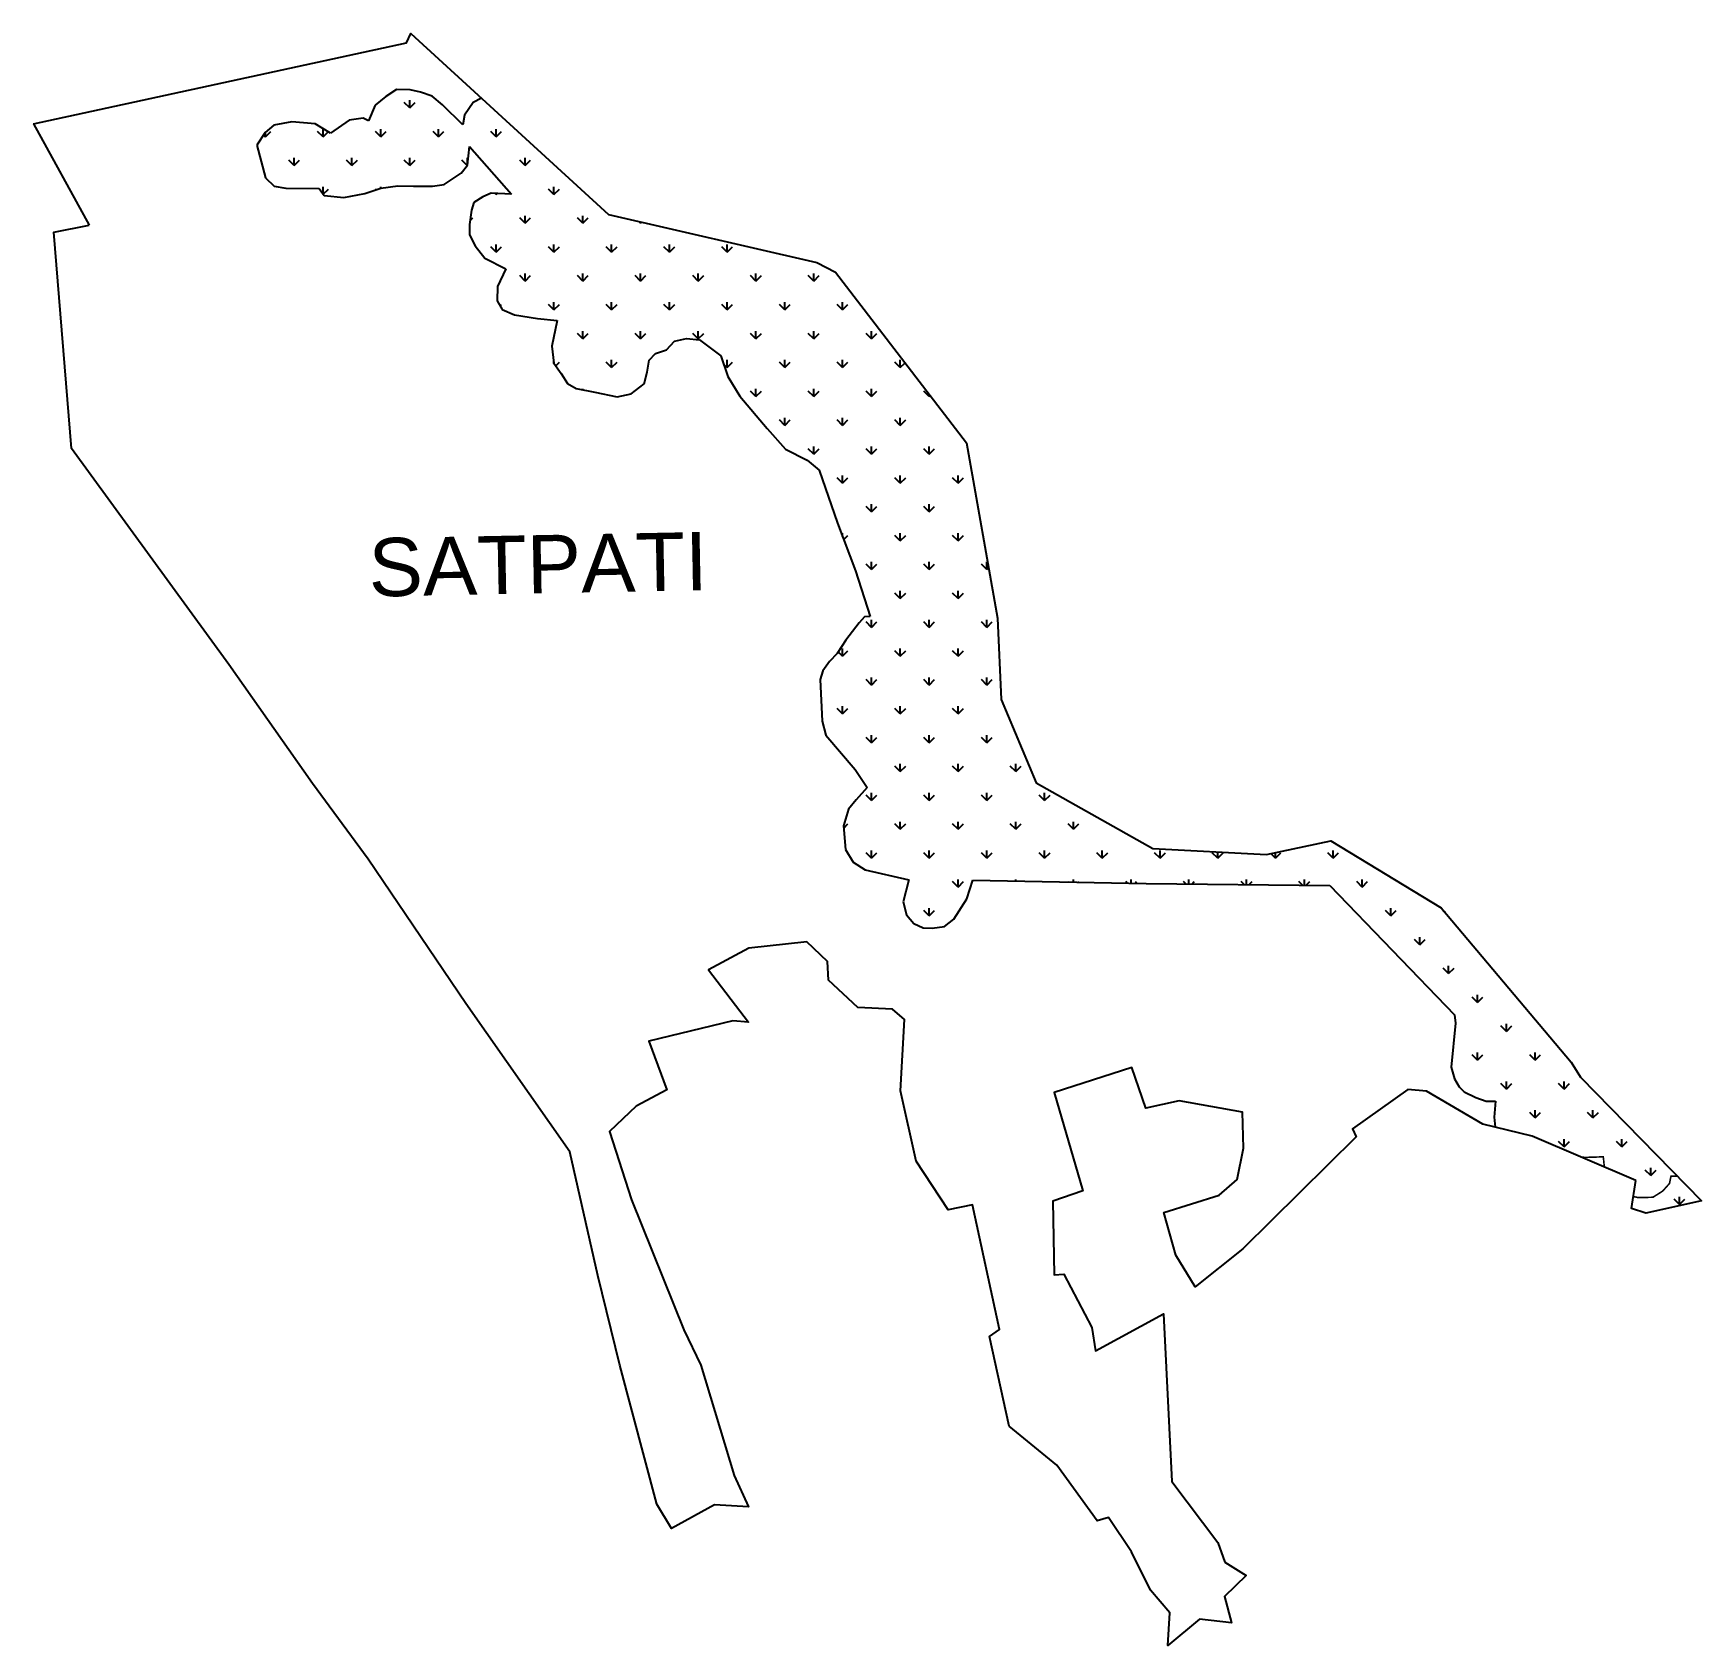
# Model space of a CAD drawing. Header units: metres. Extents: x 258845 to 261959, y 2180031 to 2183042.
import ezdxf

# ---------------------------------------------------------------- set-up
doc = ezdxf.new("R2010")
doc.units = ezdxf.units.M
for name, color, linetype in [('MANGROOVES', 112, 'Continuous'), ('village', 3, 'Continuous'), ('VILLAGE NAME', 250, 'Continuous')]:
    doc.layers.add(name, color=color, linetype=linetype)
doc.styles.get("Standard").update_dxf_attribs({"font": 'simplex.shx'})

msp = doc.modelspace()

# ---------------------------------------------------------------- linework, layer by layer
at = {"color": 3, "flags": 128}
msp.add_lwpolyline([(258844.9, 2182873), (258948.8, 2182683.7)], dxfattribs=at)
at = {"layer": 'MANGROOVES'}
for p, q in [((259523.1, 2182936.8), (259503, 2182923.9)), ((259548.4, 2182936.5), (259523.1, 2182936.8)), ((259567.8, 2182932.3), (259548.4, 2182936.5)), ((259589.1, 2182924.8), (259567.8, 2182932.3)), ((259482.9, 2182907.6), (259470.8, 2182878.6)), ((259503, 2182923.9), (259482.9, 2182907.6)), ((259608.8, 2182908.5), (259589.1, 2182924.8)), ((259646.8, 2182871.1), (259608.8, 2182908.5)), ((259665.7, 2182912.7), (259649.9, 2182889.1)), ((259681.6, 2182920.9), (259665.7, 2182912.7)), ((259294.1, 2182870.5), (259277.9, 2182857.1)), ((259327.7, 2182876.9), (259294.1, 2182870.5)), ((259370.9, 2182873), (259327.7, 2182876.9)), ((259399.4, 2182855.6), (259370.9, 2182873)), ((259434.2, 2182880), (259399.4, 2182855.6)), ((259460.5, 2182883.5), (259434.2, 2182880)), ((259470.8, 2182878.6), (259460.5, 2182883.5)), ((259649.9, 2182889.1), (259646.8, 2182871.1)), ((259277.9, 2182857.1), (259262, 2182833)), ((259262, 2182833), (259278.3, 2182772.1)), ((259655.2, 2182796.1), (259659.3, 2182830.7)), ((259659.3, 2182830.7), (259737.4, 2182741.5)), ((259278.3, 2182772.1), (259294.2, 2182756.8)), ((259612, 2182760), (259643.8, 2182781)), ((259643.8, 2182781), (259655.2, 2182796.1)), ((259294.2, 2182756.8), (259316.2, 2182753)), ((259316.2, 2182753), (259378.3, 2182752.2)), ((259378.3, 2182752.2), (259387.9, 2182739)), ((259424.7, 2182735.5), (259463.5, 2182742.7)), ((259463.5, 2182742.7), (259493.4, 2182753)), ((259493.4, 2182753), (259525.2, 2182757.1)), ((259525.2, 2182757.1), (259554.4, 2182756.8)), ((259554.4, 2182756.8), (259590.3, 2182756.3)), ((259590.3, 2182756.3), (259612, 2182760)), ((259699.7, 2182743.6), (259684.1, 2182736.8)), ((259737.4, 2182741.5), (259699.7, 2182743.6)), ((259387.9, 2182739), (259424.7, 2182735.5)), ((259662.8, 2182711.5), (259659.1, 2182684.8)), ((259667.2, 2182726.1), (259662.8, 2182711.5)), ((259684.1, 2182736.8), (259667.2, 2182726.1)), ((259659.1, 2182684.8), (259659.2, 2182665.9)), ((259659.2, 2182665.9), (259669.6, 2182645.4)), ((259669.6, 2182645.4), (259687.6, 2182621.9)), ((259687.6, 2182621.9), (259726.9, 2182602.3)), ((259726.9, 2182602.3), (259711.6, 2182569)), ((259711.6, 2182569), (259710.7, 2182542.5)), ((259710.7, 2182542.5), (259720.2, 2182526.2)), ((259720.2, 2182526.2), (259743.3, 2182516.2)), ((259743.3, 2182516.2), (259785.8, 2182509.3)), ((259785.8, 2182509.3), (259822.6, 2182505.5)), ((259822.6, 2182505.5), (259812.8, 2182458)), ((260026.6, 2182450.9), (260042.1, 2182467.3)), ((260042.1, 2182467.3), (260064.3, 2182472.4)), ((260064.3, 2182472.4), (260088.3, 2182469.8)), ((260088.3, 2182469.8), (260128.4, 2182440)), ((259812.8, 2182458), (259816.6, 2182425.8)), ((259991, 2182409), (259994.3, 2182431.6)), ((259994.3, 2182431.6), (260006.3, 2182444.4)), ((260006.3, 2182444.4), (260026.6, 2182450.9)), ((260128.4, 2182440), (260141.7, 2182401.2)), ((259816.6, 2182425.8), (259830.2, 2182406.8)), ((259830.2, 2182406.8), (259842.3, 2182388.2)), ((259984.9, 2182387.4), (259991, 2182409)), ((260141.7, 2182401.2), (260163.7, 2182364.6)), ((259842.3, 2182388.2), (259858.4, 2182379.1)), ((259858.4, 2182379.1), (259893.4, 2182372)), ((259893.4, 2182372), (259934.8, 2182363.2)), ((259934.8, 2182363.2), (259960.8, 2182368.7)), ((259960.8, 2182368.7), (259984.9, 2182387.4)), ((260163.7, 2182364.6), (260214.8, 2182304)), ((260214.8, 2182304), (260249.2, 2182265.7)), ((260249.2, 2182265.7), (260289.6, 2182244.7)), ((260289.6, 2182244.7), (260311.6, 2182226.3)), ((260311.6, 2182226.3), (260346, 2182127.2)), ((260346, 2182127.2), (260380, 2182038.5)), ((260380, 2182038.5), (260407.2, 2181953)), ((260386.5, 2181941.4), (260362, 2181908.8)), ((260396.7, 2181952.7), (260386.5, 2181941.4)), ((260407.2, 2181953), (260396.7, 2181952.7)), ((260362, 2181908.8), (260345.8, 2181884.2)), ((260331.4, 2181869), (260318.8, 2181851.4)), ((260345.8, 2181884.2), (260331.4, 2181869)), ((260318.8, 2181851.4), (260313.8, 2181835.7)), ((260313.8, 2181835.7), (260317.7, 2181757.6)), ((260317.7, 2181757.6), (260324.3, 2181731.5)), ((260324.3, 2181731.5), (260379.2, 2181667.2)), ((260379.2, 2181667.2), (260401.7, 2181633.5)), ((260401.7, 2181633.5), (260380.9, 2181610.5)), ((260366.7, 2181593.4), (260357.2, 2181562.5)), ((260380.9, 2181610.5), (260366.7, 2181593.4)), ((260357.2, 2181562.5), (260361.3, 2181518.1)), ((260361.3, 2181518.1), (260375.2, 2181494.5)), ((260375.2, 2181494.5), (260397.5, 2181480.3)), ((260397.5, 2181480.3), (260479.5, 2181461.6)), ((260479.5, 2181461.6), (260468.7, 2181420.1)), ((260587.8, 2181426.2), (260599.1, 2181460.5)), ((260599.1, 2181460.5), (260922.4, 2181454.4)), ((260922.4, 2181454.4), (261265.3, 2181451)), ((261265.3, 2181451), (261497.8, 2181209.6)), ((260468.7, 2181420.1), (260474.7, 2181396.2)), ((260563.2, 2181388.2), (260587.8, 2181426.2)), ((260474.7, 2181396.2), (260488.8, 2181379.6)), ((260488.8, 2181379.6), (260506, 2181371.8)), ((260506, 2181371.8), (260523.1, 2181371.4)), ((260523.1, 2181371.4), (260546.1, 2181374.4)), ((260546.1, 2181374.4), (260563.2, 2181388.2)), ((261500.1, 2181193.6), (261492, 2181111.9)), ((261497.8, 2181209.6), (261500.1, 2181193.6)), ((261492, 2181111.9), (261498.2, 2181090)), ((261498.2, 2181090), (261506.8, 2181074.6)), ((261506.8, 2181074.6), (261515.9, 2181065.5)), ((261515.9, 2181065.5), (261537.9, 2181055.1)), ((261537.9, 2181055.1), (261557.2, 2181047.8)), ((261557.2, 2181047.8), (261574.6, 2181047.8)), ((261574.6, 2181047.8), (261571.9, 2181018.4)), ((261571.9, 2181018.4), (261573.8, 2180999.7))]:
    msp.add_line(p, q, dxfattribs=at)
at = {"layer": 'MANGROOVES', "linetype": 'Continuous'}
for p, q in [((259547.4, 2182902.7), (259537.3, 2182912.8)), ((259547.4, 2182902.7), (259547.4, 2182917)), ((259547.4, 2182902.7), (259557.5, 2182912.8)), ((259278, 2182848.8), (259274.6, 2182852.1)), ((259278, 2182848.8), (259288.1, 2182858.9)), ((259278, 2182848.8), (259278, 2182857.1)), ((259385.7, 2182848.8), (259375.6, 2182858.9)), ((259385.7, 2182848.8), (259385.7, 2182863.1)), ((259385.7, 2182848.8), (259395.1, 2182858.2)), ((259493.5, 2182848.8), (259483.4, 2182858.9)), ((259493.5, 2182848.8), (259493.5, 2182863.1)), ((259493.5, 2182848.8), (259503.6, 2182858.9)), ((259601.2, 2182848.8), (259591.1, 2182858.9)), ((259601.2, 2182848.8), (259601.2, 2182863.1)), ((259601.2, 2182848.8), (259611.3, 2182858.9)), ((259709, 2182848.8), (259698.9, 2182858.9)), ((259709, 2182848.8), (259709, 2182863.1)), ((259709, 2182848.8), (259719.1, 2182858.9)), ((259331.8, 2182794.9), (259321.7, 2182805)), ((259331.8, 2182794.9), (259331.8, 2182809.2)), ((259331.8, 2182794.9), (259341.9, 2182805)), ((259439.6, 2182794.9), (259429.5, 2182805)), ((259439.6, 2182794.9), (259439.6, 2182809.2)), ((259439.6, 2182794.9), (259449.7, 2182805)), ((259547.4, 2182794.9), (259537.3, 2182805)), ((259547.4, 2182794.9), (259547.4, 2182809.2)), ((259547.4, 2182794.9), (259557.5, 2182805)), ((259654.7, 2182795.4), (259645, 2182805)), ((259655.1, 2182796), (259655.1, 2182809.2)), ((259762.9, 2182794.9), (259752.8, 2182805)), ((259762.9, 2182794.9), (259762.9, 2182809.2)), ((259762.9, 2182794.9), (259773, 2182805)), ((259385.7, 2182742), (259385.7, 2182755.3)), ((259386.1, 2182741.5), (259395.8, 2182751.2)), ((259484.6, 2182749.9), (259483.4, 2182751.2)), ((259493.5, 2182753), (259493.5, 2182755.3)), ((259709, 2182741.1), (259706.8, 2182743.2)), ((259709, 2182741.1), (259709, 2182743.1)), ((259709, 2182741.1), (259711, 2182743)), ((259816.8, 2182741.1), (259806.7, 2182751.2)), ((259816.8, 2182741.1), (259816.8, 2182755.3)), ((259816.8, 2182741.1), (259826.9, 2182751.2)), ((259660.1, 2182692.2), (259665.2, 2182697.3)), ((259762.9, 2182687.2), (259752.8, 2182697.3)), ((259762.9, 2182687.2), (259762.9, 2182701.5)), ((259762.9, 2182687.2), (259773, 2182697.3)), ((259870.7, 2182687.2), (259860.5, 2182697.3)), ((259870.7, 2182687.2), (259870.7, 2182701.5)), ((259870.7, 2182687.2), (259880.8, 2182697.3)), ((259978.4, 2182687.2), (259975.1, 2182690.4)), ((259978.4, 2182687.2), (259978.4, 2182689.7)), ((259978.4, 2182687.2), (259980.5, 2182689.2)), ((259709, 2182633.3), (259709, 2182647.6)), ((259816.8, 2182633.3), (259816.8, 2182647.6)), ((259924.5, 2182633.3), (259924.5, 2182647.6)), ((260032.3, 2182633.3), (260032.3, 2182647.6)), ((260140.1, 2182633.3), (260140.1, 2182647.6)), ((259709, 2182633.3), (259698.9, 2182643.4)), ((259709, 2182633.3), (259719.1, 2182643.4)), ((259816.8, 2182633.3), (259806.7, 2182643.4)), ((259816.8, 2182633.3), (259826.9, 2182643.4)), ((259924.5, 2182633.3), (259914.4, 2182643.4)), ((259924.5, 2182633.3), (259934.6, 2182643.4)), ((260032.3, 2182633.3), (260022.2, 2182643.4)), ((260032.3, 2182633.3), (260042.4, 2182643.4)), ((260140.1, 2182633.3), (260130, 2182643.4)), ((260140.1, 2182633.3), (260150.2, 2182643.4)), ((259762.9, 2182579.4), (259752.8, 2182589.5)), ((259762.9, 2182579.4), (259762.9, 2182593.7)), ((259762.9, 2182579.4), (259773, 2182589.5)), ((259870.7, 2182579.4), (259860.5, 2182589.5)), ((259870.7, 2182579.4), (259870.7, 2182593.7)), ((259870.7, 2182579.4), (259880.8, 2182589.5)), ((259978.4, 2182579.4), (259968.3, 2182589.5)), ((259978.4, 2182579.4), (259978.4, 2182593.7)), ((259978.4, 2182579.4), (259988.5, 2182589.5)), ((260086.2, 2182579.4), (260076.1, 2182589.5)), ((260086.2, 2182579.4), (260086.2, 2182593.7)), ((260086.2, 2182579.4), (260096.3, 2182589.5)), ((260193.9, 2182579.4), (260183.8, 2182589.5)), ((260193.9, 2182579.4), (260193.9, 2182593.7)), ((260193.9, 2182579.4), (260204, 2182589.5)), ((260301.7, 2182579.4), (260291.6, 2182589.5)), ((260301.7, 2182579.4), (260301.7, 2182593.7)), ((260301.7, 2182579.4), (260311.8, 2182589.5)), ((259716.3, 2182532.9), (259719.1, 2182535.6)), ((259816.8, 2182525.5), (259806.7, 2182535.6)), ((259816.8, 2182525.5), (259816.8, 2182539.8)), ((259816.8, 2182525.5), (259826.9, 2182535.6)), ((259924.5, 2182525.5), (259914.4, 2182535.6)), ((259924.5, 2182525.5), (259924.5, 2182539.8)), ((259924.5, 2182525.5), (259934.6, 2182535.6)), ((260032.3, 2182525.5), (260022.2, 2182535.6)), ((260032.3, 2182525.5), (260032.3, 2182539.8)), ((260032.3, 2182525.5), (260042.4, 2182535.6)), ((260140.1, 2182525.5), (260130, 2182535.6)), ((260140.1, 2182525.5), (260140.1, 2182539.8)), ((260140.1, 2182525.5), (260150.2, 2182535.6)), ((260247.8, 2182525.5), (260237.7, 2182535.6)), ((260247.8, 2182525.5), (260247.8, 2182539.8)), ((260247.8, 2182525.5), (260257.9, 2182535.6)), ((260355.6, 2182525.5), (260345.5, 2182535.6)), ((260355.6, 2182525.5), (260355.6, 2182539.8)), ((260355.6, 2182525.5), (260365.7, 2182535.6)), ((259870.7, 2182471.6), (259860.5, 2182481.7)), ((259870.7, 2182471.6), (259870.7, 2182485.9)), ((259870.7, 2182471.6), (259880.8, 2182481.7)), ((259978.4, 2182471.6), (259968.3, 2182481.7)), ((259978.4, 2182471.6), (259978.4, 2182485.9)), ((259978.4, 2182471.6), (259988.5, 2182481.7)), ((260086.2, 2182471.6), (260076.1, 2182481.7)), ((260086.2, 2182471.6), (260086.2, 2182485.9)), ((260086.2, 2182471.6), (260096.3, 2182481.7)), ((260193.9, 2182471.6), (260183.8, 2182481.7)), ((260193.9, 2182471.6), (260193.9, 2182485.9)), ((260193.9, 2182471.6), (260204, 2182481.7)), ((260301.7, 2182471.6), (260291.6, 2182481.7)), ((260301.7, 2182471.6), (260301.7, 2182485.9)), ((260301.7, 2182471.6), (260311.8, 2182481.7)), ((260409.5, 2182471.6), (260399.4, 2182481.7)), ((260409.5, 2182471.6), (260409.5, 2182485.9)), ((260409.5, 2182471.6), (260419.6, 2182481.7)), ((259816.8, 2182425.5), (259816.8, 2182432.1)), ((259924.5, 2182417.8), (259924.5, 2182432.1)), ((260140.1, 2182417.8), (260140.1, 2182432.1)), ((260247.8, 2182417.8), (260247.8, 2182432.1)), ((260355.6, 2182417.8), (260355.6, 2182432.1)), ((260463.3, 2182417.8), (260463.3, 2182432.1)), ((259820, 2182421), (259826.9, 2182427.9)), ((259924.5, 2182417.8), (259914.4, 2182427.9)), ((259924.5, 2182417.8), (259934.6, 2182427.9)), ((260140.1, 2182417.8), (260133.9, 2182423.9)), ((260140.1, 2182417.8), (260150.2, 2182427.9)), ((260247.8, 2182417.8), (260237.7, 2182427.9)), ((260247.8, 2182417.8), (260257.9, 2182427.9)), ((260355.6, 2182417.8), (260345.5, 2182427.9)), ((260355.6, 2182417.8), (260365.7, 2182427.9)), ((260463.3, 2182417.8), (260453.2, 2182427.9)), ((260463.3, 2182417.8), (260472.4, 2182426.9)), ((259870.7, 2182376.6), (259870.7, 2182378.2)), ((260193.9, 2182363.9), (260183.8, 2182374)), ((260193.9, 2182363.9), (260193.9, 2182378.2)), ((260193.9, 2182363.9), (260204, 2182374)), ((260301.7, 2182363.9), (260291.6, 2182374)), ((260301.7, 2182363.9), (260301.7, 2182378.2)), ((260301.7, 2182363.9), (260311.8, 2182374)), ((260409.5, 2182363.9), (260399.4, 2182374)), ((260409.5, 2182363.9), (260409.5, 2182378.2)), ((260409.5, 2182363.9), (260419.6, 2182374)), ((260517.2, 2182363.9), (260507.1, 2182374)), ((260517.2, 2182363.9), (260517.2, 2182368.4)), ((260517.2, 2182363.9), (260519.2, 2182365.8)), ((260247.8, 2182310), (260237.7, 2182320.1)), ((260247.8, 2182310), (260247.8, 2182324.3)), ((260247.8, 2182310), (260257.9, 2182320.1)), ((260355.6, 2182310), (260345.5, 2182320.1)), ((260355.6, 2182310), (260355.6, 2182324.3)), ((260355.6, 2182310), (260365.7, 2182320.1)), ((260463.3, 2182310), (260453.2, 2182320.1)), ((260463.3, 2182310), (260463.3, 2182324.3)), ((260463.3, 2182310), (260473.5, 2182320.1)), ((260301.7, 2182256.1), (260291.6, 2182266.2)), ((260301.7, 2182256.1), (260301.7, 2182270.4)), ((260301.7, 2182256.1), (260311.8, 2182266.2)), ((260409.5, 2182256.1), (260399.4, 2182266.2)), ((260409.5, 2182256.1), (260409.5, 2182270.4)), ((260409.5, 2182256.1), (260419.6, 2182266.2)), ((260517.2, 2182256.1), (260507.1, 2182266.2)), ((260517.2, 2182256.1), (260517.2, 2182270.4)), ((260517.2, 2182256.1), (260527.3, 2182266.2)), ((260355.6, 2182202.2), (260345.5, 2182212.3)), ((260355.6, 2182202.2), (260355.6, 2182216.5)), ((260355.6, 2182202.2), (260365.7, 2182212.3)), ((260463.3, 2182202.2), (260453.2, 2182212.3)), ((260463.3, 2182202.2), (260463.3, 2182216.5)), ((260463.3, 2182202.2), (260473.5, 2182212.3)), ((260571.1, 2182202.2), (260561, 2182212.3)), ((260571.1, 2182202.2), (260571.1, 2182216.5)), ((260571.1, 2182202.2), (260581.2, 2182212.3)), ((260409.5, 2182148.4), (260399.4, 2182158.5)), ((260409.5, 2182148.4), (260409.5, 2182162.6)), ((260409.5, 2182148.4), (260419.6, 2182158.5)), ((260517.2, 2182148.4), (260507.1, 2182158.5)), ((260517.2, 2182148.4), (260517.2, 2182162.6)), ((260517.2, 2182148.4), (260527.3, 2182158.5)), ((260355.6, 2182102.2), (260355.6, 2182108.8)), ((260357.7, 2182096.6), (260365.7, 2182104.6)), ((260463.3, 2182094.5), (260453.2, 2182104.6)), ((260463.3, 2182094.5), (260463.3, 2182108.8)), ((260463.3, 2182094.5), (260473.5, 2182104.6)), ((260571.1, 2182094.5), (260561, 2182104.6)), ((260571.1, 2182094.5), (260571.1, 2182108.8)), ((260571.1, 2182094.5), (260581.2, 2182104.6)), ((260409.5, 2182040.6), (260409.5, 2182054.9)), ((260517.2, 2182040.6), (260517.2, 2182054.9)), ((260625, 2182040.6), (260625, 2182054.9)), ((260409.5, 2182040.6), (260399.4, 2182050.7)), ((260409.5, 2182040.6), (260419.6, 2182050.7)), ((260517.2, 2182040.6), (260507.1, 2182050.7)), ((260517.2, 2182040.6), (260527.3, 2182050.7)), ((260625, 2182040.6), (260614.9, 2182050.7)), ((260625, 2182040.6), (260628.2, 2182043.8)), ((260463.3, 2181986.7), (260453.2, 2181996.8)), ((260463.3, 2181986.7), (260463.3, 2182001)), ((260463.3, 2181986.7), (260473.5, 2181996.8)), ((260571.1, 2181986.7), (260561, 2181996.8)), ((260571.1, 2181986.7), (260571.1, 2182001)), ((260571.1, 2181986.7), (260581.2, 2181996.8)), ((260409.5, 2181932.8), (260399.4, 2181942.9)), ((260409.5, 2181932.8), (260409.5, 2181947.1)), ((260409.5, 2181932.8), (260419.6, 2181942.9)), ((260517.2, 2181932.8), (260507.1, 2181942.9)), ((260517.2, 2181932.8), (260517.2, 2181947.1)), ((260517.2, 2181932.8), (260527.3, 2181942.9)), ((260625, 2181932.8), (260614.9, 2181942.9)), ((260625, 2181932.8), (260625, 2181947.1)), ((260625, 2181932.8), (260635.1, 2181942.9)), ((260355.6, 2181878.9), (260347.6, 2181886.9)), ((260355.6, 2181878.9), (260355.6, 2181893.2)), ((260355.6, 2181878.9), (260365.7, 2181889.1)), ((260463.3, 2181878.9), (260453.2, 2181889.1)), ((260463.3, 2181878.9), (260463.3, 2181893.2)), ((260463.3, 2181878.9), (260473.5, 2181889.1)), ((260571.1, 2181878.9), (260561, 2181889.1)), ((260571.1, 2181878.9), (260571.1, 2181893.2)), ((260571.1, 2181878.9), (260581.2, 2181889.1)), ((260409.5, 2181825.1), (260409.5, 2181839.4)), ((260517.2, 2181825.1), (260517.2, 2181839.4)), ((260625, 2181825.1), (260625, 2181839.4)), ((260409.5, 2181825.1), (260399.4, 2181835.2)), ((260409.5, 2181825.1), (260419.6, 2181835.2)), ((260517.2, 2181825.1), (260507.1, 2181835.2)), ((260517.2, 2181825.1), (260527.3, 2181835.2)), ((260625, 2181825.1), (260614.9, 2181835.2)), ((260625, 2181825.1), (260635.1, 2181835.2)), ((260355.6, 2181771.2), (260345.5, 2181781.3)), ((260355.6, 2181771.2), (260355.6, 2181785.5)), ((260355.6, 2181771.2), (260365.7, 2181781.3)), ((260463.3, 2181771.2), (260453.2, 2181781.3)), ((260463.3, 2181771.2), (260463.3, 2181785.5)), ((260463.3, 2181771.2), (260473.5, 2181781.3)), ((260571.1, 2181771.2), (260561, 2181781.3)), ((260571.1, 2181771.2), (260571.1, 2181785.5)), ((260571.1, 2181771.2), (260581.2, 2181781.3)), ((260409.5, 2181717.3), (260399.4, 2181727.4)), ((260409.5, 2181717.3), (260409.5, 2181731.6)), ((260409.5, 2181717.3), (260419.6, 2181727.4)), ((260517.2, 2181717.3), (260507.1, 2181727.4)), ((260517.2, 2181717.3), (260517.2, 2181731.6)), ((260517.2, 2181717.3), (260527.3, 2181727.4)), ((260625, 2181717.3), (260614.9, 2181727.4)), ((260625, 2181717.3), (260625, 2181731.6)), ((260625, 2181717.3), (260635.1, 2181727.4)), ((260463.3, 2181663.4), (260453.2, 2181673.5)), ((260463.3, 2181663.4), (260463.3, 2181677.7)), ((260463.3, 2181663.4), (260473.5, 2181673.5)), ((260571.1, 2181663.4), (260561, 2181673.5)), ((260571.1, 2181663.4), (260571.1, 2181677.7)), ((260571.1, 2181663.4), (260581.2, 2181673.5)), ((260678.9, 2181663.4), (260668.8, 2181673.5)), ((260678.9, 2181663.4), (260678.9, 2181677.7)), ((260678.9, 2181663.4), (260689, 2181673.5)), ((260409.5, 2181609.5), (260399.4, 2181619.6)), ((260409.5, 2181609.5), (260409.5, 2181623.8)), ((260409.5, 2181609.5), (260419.6, 2181619.6)), ((260517.2, 2181609.5), (260507.1, 2181619.6)), ((260517.2, 2181609.5), (260517.2, 2181623.8)), ((260517.2, 2181609.5), (260527.3, 2181619.6)), ((260625, 2181609.5), (260614.9, 2181619.6)), ((260625, 2181609.5), (260625, 2181623.8)), ((260625, 2181609.5), (260635.1, 2181619.6)), ((260732.8, 2181609.5), (260722.7, 2181619.6)), ((260732.8, 2181609.5), (260732.8, 2181623.8)), ((260732.8, 2181609.5), (260742.9, 2181619.6)), ((260357.7, 2181557.7), (260365.7, 2181565.8)), ((260463.3, 2181555.7), (260453.2, 2181565.8)), ((260463.3, 2181555.7), (260463.3, 2181569.9)), ((260463.3, 2181555.7), (260473.5, 2181565.8)), ((260571.1, 2181555.7), (260561, 2181565.8)), ((260571.1, 2181555.7), (260571.1, 2181569.9)), ((260571.1, 2181555.7), (260581.2, 2181565.8)), ((260678.9, 2181555.7), (260668.8, 2181565.8)), ((260678.9, 2181555.7), (260678.9, 2181569.9)), ((260678.9, 2181555.7), (260689, 2181565.8)), ((260786.6, 2181555.7), (260776.5, 2181565.8)), ((260786.6, 2181555.7), (260786.6, 2181569.9)), ((260786.6, 2181555.7), (260796.7, 2181565.8)), ((260409.5, 2181501.8), (260399.4, 2181511.9)), ((260409.5, 2181501.8), (260409.5, 2181516.1)), ((260409.5, 2181501.8), (260419.6, 2181511.9)), ((260517.2, 2181501.8), (260507.1, 2181511.9)), ((260517.2, 2181501.8), (260517.2, 2181516.1)), ((260517.2, 2181501.8), (260527.3, 2181511.9)), ((260625, 2181501.8), (260614.9, 2181511.9)), ((260625, 2181501.8), (260625, 2181516.1)), ((260625, 2181501.8), (260635.1, 2181511.9)), ((260732.8, 2181501.8), (260722.7, 2181511.9)), ((260732.8, 2181501.8), (260732.8, 2181516.1)), ((260732.8, 2181501.8), (260742.9, 2181511.9)), ((260840.5, 2181501.8), (260830.4, 2181511.9)), ((260840.5, 2181501.8), (260840.5, 2181516.1)), ((260840.5, 2181501.8), (260850.6, 2181511.9)), ((260948.3, 2181501.8), (260938.2, 2181511.9)), ((260948.3, 2181501.8), (260948.3, 2181516.1)), ((260948.3, 2181501.8), (260958.4, 2181511.9)), ((261056, 2181501.8), (261045.9, 2181511.9)), ((261056, 2181501.8), (261056, 2181513.6)), ((261056, 2181501.8), (261066.1, 2181511.9)), ((261163.8, 2181501.8), (261155, 2181510.5)), ((261163.8, 2181501.8), (261163.8, 2181512.4)), ((261163.8, 2181501.8), (261173.9, 2181511.9)), ((261271.6, 2181501.8), (261261.5, 2181511.9)), ((261271.6, 2181501.8), (261271.6, 2181516.1)), ((261271.6, 2181501.8), (261281.7, 2181511.9)), ((260571.1, 2181447.9), (260561, 2181458)), ((260571.1, 2181447.9), (260571.1, 2181462.2)), ((260571.1, 2181447.9), (260581.2, 2181458)), ((260678.9, 2181459), (260678.9, 2181462.2)), ((260777.4, 2181457.1), (260776.5, 2181458)), ((260786.6, 2181457), (260786.6, 2181462.2)), ((260795.5, 2181456.8), (260796.7, 2181458)), ((260887.2, 2181455.1), (260884.3, 2181458)), ((260894.4, 2181454.9), (260894.4, 2181462.2)), ((260901.3, 2181454.8), (260904.5, 2181458)), ((260996.4, 2181453.7), (260992.1, 2181458)), ((261002.2, 2181453.6), (261002.2, 2181462.2)), ((261007.8, 2181453.5), (261012.3, 2181458)), ((261105.3, 2181452.6), (261099.8, 2181458)), ((261109.9, 2181452.5), (261109.9, 2181462.2)), ((261114.5, 2181452.5), (261120, 2181458)), ((261214.1, 2181451.5), (261207.6, 2181458)), ((261217.7, 2181451.4), (261217.7, 2181462.2)), ((261221.2, 2181451.4), (261227.8, 2181458)), ((261325.5, 2181447.9), (261315.4, 2181458)), ((261325.5, 2181447.9), (261325.5, 2181462.2)), ((261325.5, 2181447.9), (261335.6, 2181458)), ((260517.2, 2181394), (260507.1, 2181404.1)), ((260517.2, 2181394), (260517.2, 2181408.3)), ((260517.2, 2181394), (260527.3, 2181404.1)), ((261379.3, 2181394), (261369.2, 2181404.1)), ((261379.3, 2181394), (261379.3, 2181408.3)), ((261379.3, 2181394), (261389.4, 2181404.1)), ((261481, 2181400.1), (261477, 2181404.1)), ((261433.2, 2181340.1), (261423.1, 2181350.2)), ((261433.2, 2181340.1), (261433.2, 2181354.4)), ((261433.2, 2181340.1), (261443.3, 2181350.2)), ((261487.1, 2181286.3), (261477, 2181296.4)), ((261487.1, 2181286.3), (261487.1, 2181300.5)), ((261487.1, 2181286.3), (261497.2, 2181296.4)), ((261541, 2181232.4), (261541, 2181246.7)), ((261541, 2181232.4), (261530.9, 2181242.5)), ((261541, 2181232.4), (261551.1, 2181242.5)), ((261594.9, 2181178.5), (261584.8, 2181188.6)), ((261594.9, 2181178.5), (261594.9, 2181192.8)), ((261594.9, 2181178.5), (261605, 2181188.6)), ((261541, 2181124.6), (261530.9, 2181134.7)), ((261541, 2181124.6), (261541, 2181138.9)), ((261541, 2181124.6), (261551.1, 2181134.7)), ((261648.7, 2181124.6), (261638.6, 2181134.7)), ((261648.7, 2181124.6), (261648.7, 2181138.9)), ((261648.7, 2181124.6), (261658.8, 2181134.7)), ((261594.9, 2181070.7), (261584.8, 2181080.8)), ((261594.9, 2181070.7), (261594.9, 2181085)), ((261594.9, 2181070.7), (261605, 2181080.8)), ((261702.6, 2181070.7), (261692.5, 2181080.8)), ((261702.6, 2181070.7), (261702.6, 2181085)), ((261702.6, 2181070.7), (261712.7, 2181080.8)), ((261648.7, 2181016.8), (261638.6, 2181026.9)), ((261648.7, 2181016.8), (261648.7, 2181031.1)), ((261648.7, 2181016.8), (261658.8, 2181026.9)), ((261756.5, 2181016.8), (261746.4, 2181026.9)), ((261756.5, 2181016.8), (261756.5, 2181031.1)), ((261756.5, 2181016.8), (261766.6, 2181026.9)), ((261702.6, 2180963), (261692.5, 2180973.1)), ((261702.6, 2180963), (261702.6, 2180977.2)), ((261702.6, 2180963), (261712.7, 2180973.1)), ((261810.4, 2180963), (261800.3, 2180973.1)), ((261810.4, 2180963), (261810.4, 2180977.2)), ((261810.4, 2180963), (261820.5, 2180973.1)), ((261864.3, 2180909.1), (261854.2, 2180919.2)), ((261864.3, 2180909.1), (261864.3, 2180923.4)), ((261864.3, 2180909.1), (261874.4, 2180919.2)), ((261918.1, 2180855.2), (261908, 2180865.3)), ((261918.1, 2180855.2), (261918.1, 2180869.5)), ((261918.1, 2180855.2), (261928.3, 2180865.3))]:
    msp.add_line(p, q, dxfattribs=at)
at = {"layer": 'MANGROOVES', "const_width": 2.97, "flags": 128}
for points in [[(261735.4, 2180943.4), (261745.5, 2180943.2), (261775.8, 2180944.2), (261777.8, 2180925.3)], [(261831.9, 2180870.1), (261841.2, 2180868), (261868.5, 2180868.7), (261886.7, 2180880.2), (261899.4, 2180894.4), (261902.2, 2180908.1), (261914.4, 2180907.9)]]:
    msp.add_lwpolyline(points, dxfattribs=at)
at = {"layer": 'village', "color": 3}
for points in [[(258844.9, 2182873, 0), (259541.5, 2183024, 0), (259549.6, 2183041.9, 0), (259918.8, 2182703.4, 0), (260307.7, 2182613.8, 0), (260342.7, 2182596.1, 0), (260587.2, 2182277.1, 0), (260644.6, 2181950, 0), (260651.4, 2181798, 0), (260717.1, 2181642.2, 0), (260934.8, 2181519.8, 0), (261147, 2181508.9, 0), (261267.3, 2181534.3, 0), (261473.2, 2181409.3, 0), (261716.1, 2181121.1, 0), (261733.2, 2181093, 0), (261959.4, 2180862, 0), (261855.4, 2180838.7, 0), (261828.3, 2180847.7, 0), (261836.7, 2180900.2, 0)], [(261836.7, 2180900.2, 0), (261643.2, 2180982.7, 0), (261551, 2181005.2, 0), (261445.6, 2181066.7, 0), (261410.9, 2181070, 0), (261307.4, 2180996.5, 0), (261314.3, 2180981.5, 0), (261102.8, 2180772.1, 0), (261013.7, 2180701.4, 0), (260977.9, 2180760.8, 0), (260955.2, 2180840.1, 0), (261058.5, 2180872.7, 0), (261092.5, 2180902, 0), (261104.2, 2180960.3, 0), (261102.3, 2181027.8, 0), (260983.8, 2181048.7, 0), (260921.7, 2181035.2, 0), (260895.4, 2181110.8, 0), (260750.5, 2181064.5, 0), (260803.9, 2180880.5, 0), (260748.4, 2180861.7, 0), (260750.8, 2180724.1, 0), (260768.9, 2180725.1, 0), (260820.7, 2180625.4, 0), (260828.1, 2180581.7, 0), (260955, 2180651.3, 0), (260970.2, 2180337.8, 0), (261055.9, 2180224.3, 0), (261069.1, 2180187.4, 0), (261109.2, 2180162.3, 0), (261068.8, 2180123, 0), (261081.8, 2180074.1, 0), (261022.1, 2180080.9, 0), (260962.9, 2180031.5, 0), (260966.3, 2180092.9, 0), (260930.6, 2180134.9, 0), (260894.9, 2180206.9, 0), (260851.9, 2180270.7, 0), (260830.9, 2180264.5, 0), (260755.9, 2180368.3, 0), (260666.7, 2180441.4, 0), (260630.1, 2180608.5, 0), (260648.6, 2180622, 0), (260598.1, 2180854.6, 0), (260553, 2180844.9, 0), (260493, 2180936.2, 0), (260463.8, 2181067.6, 0), (260471.1, 2181200.6, 0), (260449.1, 2181220.2, 0), (260383.9, 2181223.1, 0), (260329.6, 2181274.3, 0), (260327.5, 2181309.2, 0), (260289, 2181345.6, 0), (260180.3, 2181333.8, 0), (260105.2, 2181293.3, 0), (260180.2, 2181195.6, 0), (260150.5, 2181197.8, 0), (259993.8, 2181160.3, 0), (260027.4, 2181069.4, 0), (259970.5, 2181038.5, 0), (259920.5, 2180991.2, 0), (259961.6, 2180863.6, 0), (260059.5, 2180621.3, 0), (260091.2, 2180554.9, 0), (260153.1, 2180349, 0), (260179.8, 2180290.9, 0), (260116.6, 2180294.5, 0), (260036.4, 2180250.4, 0), (260008.9, 2180295.9, 0), (259939.7, 2180554.9, 0), (259898.5, 2180722.4, 0), (259846.4, 2180953.8, 0), (259652.1, 2181230.3, 0), (259469.7, 2181499.8, 0), (259366, 2181641.4, 0), (259209.9, 2181863.3, 0), (258916.3, 2182267, 0), (258882.9, 2182670.8, 0), (258948.8, 2182683.7, 0)]]:
    msp.add_polyline3d(points, dxfattribs=at)

# ---------------------------------------------------------------- texts
at = {"layer": 'VILLAGE NAME', "insert": (259469.6, 2182098.9), "char_height": 108.748, "attachment_point": 1, "rotation": 1.1028}
msp.add_mtext_dynamic_manual_height_columns('{\\fArial|b0|i0|c0|p34;SATPATI}', width=726.929, gutter_width=543.7, heights=[0], dxfattribs=at)

doc.saveas('drawing.dxf')
